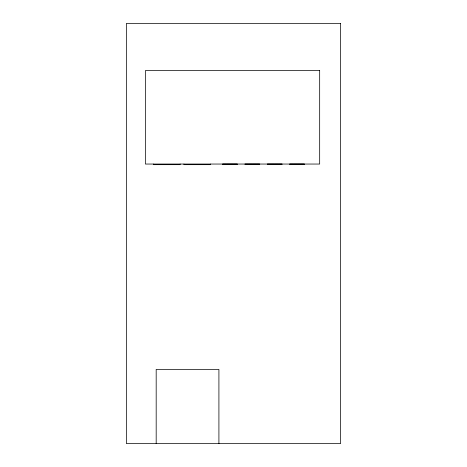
<?xml version="1.0" encoding="UTF-8"?>
<svg xmlns="http://www.w3.org/2000/svg" width="467" height="467" viewBox="0 0 467 467"><rect width="100%" height="100%" fill="white"/><g stroke="black" fill="none" stroke-linecap="round" stroke-linejoin="round"><path stroke-width="0.7" d="M304.472 164.045L289.628 164.045M304.326 164.261L300.906 164.261M300.62 164.261L297.193 164.261M296.907 164.261L293.48 164.261M293.194 164.261L289.773 164.261M282.121 164.045L267.276 164.045M281.975 164.261L278.554 164.261M278.262 164.261L274.841 164.261M274.549 164.261L271.129 164.261M270.842 164.261L267.416 164.261M259.763 164.045L244.918 164.045M259.623 164.261L256.196 164.261M255.91 164.261L252.489 164.261M252.198 164.261L248.777 164.261M248.485 164.261L245.064 164.261M237.411 164.045L222.566 164.045M237.265 164.261L233.844 164.261M233.558 164.261L230.132 164.261M229.846 164.261L226.425 164.261M226.133 164.261L222.712 164.261M218.912 443.65L218.912 369.42L156.182 369.42L156.182 443.65M210.36 164.045L210.36 164.67L183.934 164.67L183.934 164.045M180.128 164.045L180.128 164.67L153.701 164.67L153.701 164.045M340.542 23.35L126.458 23.35L126.458 443.65L340.542 443.65L340.542 23.35M319.673 70.57L145.4 70.57L145.4 164.045L319.673 164.045L319.673 70.57"/></g></svg>
